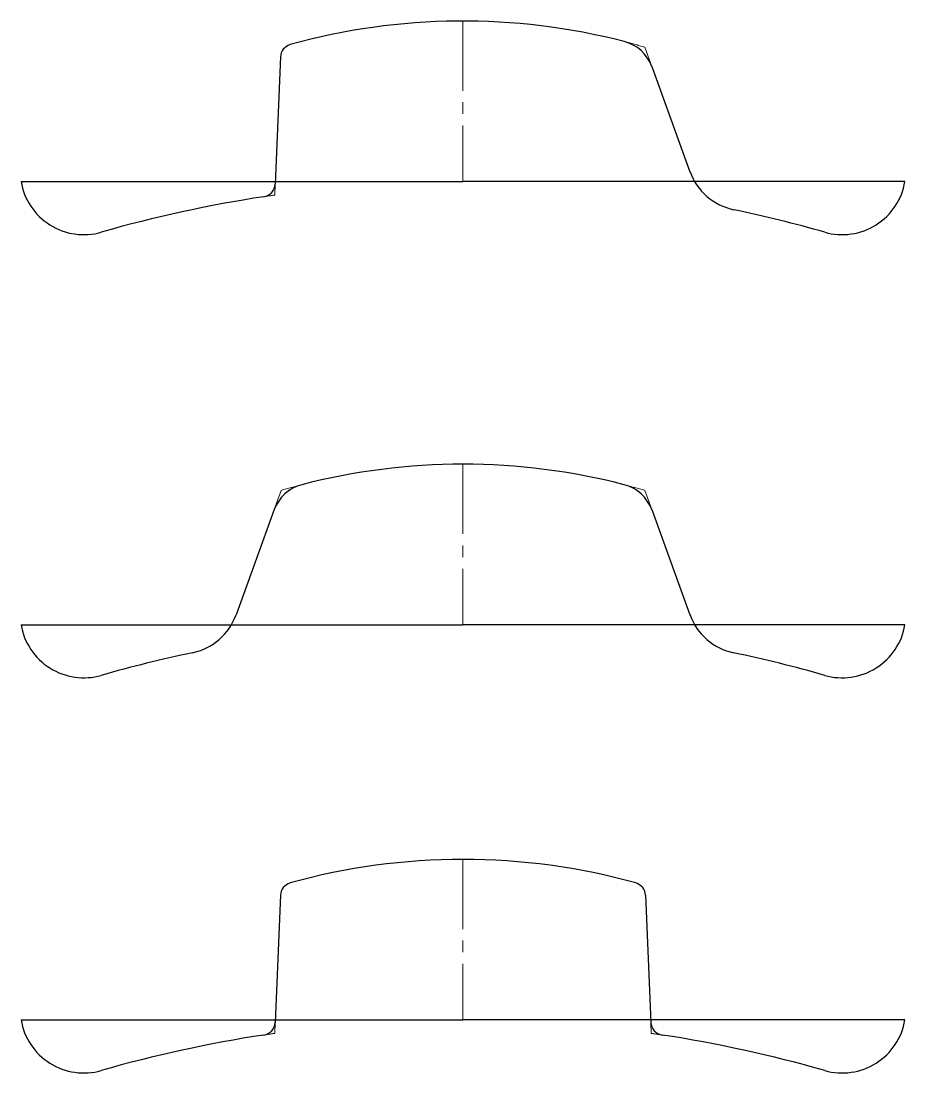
# Model space of a CAD drawing. Extents: x 89 to 601, y -20 to 440.
# Drawn here: x 443 to 509.6, y 201.4 to 280.7 of the extents above; entities that cross this region are included whole.
import ezdxf

# ---------------------------------------------------------------- set-up
doc = ezdxf.new("R2010")
doc.units = 0
doc.header["$LTSCALE"] = 7
doc.header["$MEASUREMENT"] = 0
doc.linetypes.add('CENTER2', pattern=[1.125, 0.75, -0.125, 0.125, -0.125])
doc.linetypes.add('HIDDEN', pattern=[0.375, 0.25, -0.125])
for name, color, linetype, lineweight in [('1', 1, 'CENTER2', 15), ('2', 2, 'HIDDEN', 15), ('3', 3, 'CONTINUOUS', 30)]:
    doc.layers.add(name, color=color, linetype=linetype, lineweight=lineweight)

msp = doc.modelspace()

# ---------------------------------------------------------------- linework, layer by layer
at = {"layer": '1'}
for p, q in [((476.285, 280.689), (476.285, 268.589)), ((476.285, 247.287), (476.285, 235.187)), ((476.285, 217.504), (476.285, 205.404))]:
    msp.add_line(p, q, dxfattribs=at)
at = {"layer": '2'}
for p, q in [((489.985, 278.718), (490.514, 277.264)), ((462.12, 268.395), (462.085, 267.569)), ((462.585, 245.316), (462.056, 243.862)), ((489.985, 245.316), (490.514, 243.862)), ((462.12, 205.21), (462.085, 204.384)), ((490.451, 205.21), (490.485, 204.384))]:
    msp.add_line(p, q, dxfattribs=at)
for centre, radius, start, end in [((476.285, 232.089), 48.6, 73.62678, 75.50954), ((476.285, 169.2), 99.389, 98.21414, 98.68823), ((476.285, 198.687), 48.6, 104.49046, 106.37322), ((476.285, 198.687), 48.6, 73.62678, 75.50954), ((476.285, 106.015), 99.389, 98.21414, 98.68823), ((476.285, 106.015), 99.389, 81.31177, 81.78586)]:
    msp.add_arc(centre, radius, start, end, dxfattribs=at)
at = {"layer": '3'}
for p, q in [((462.522, 277.987), (462.12, 268.395)), ((490.514, 277.264), (493.401, 269.333)), ((442.96, 268.589), (476.285, 268.589)), ((509.61, 268.589), (476.285, 268.589)), ((462.056, 243.862), (459.17, 235.931)), ((490.514, 243.862), (493.401, 235.931)), ((442.96, 235.187), (476.285, 235.187)), ((509.61, 235.187), (476.285, 235.187)), ((462.522, 214.802), (462.12, 205.21)), ((490.049, 214.802), (490.451, 205.21)), ((442.96, 205.404), (476.285, 205.404)), ((509.61, 205.404), (476.285, 205.404))]:
    msp.add_line(p, q, dxfattribs=at)
for centre, radius, start, end in [((476.285, 232.089), 48.6, 75.50954, 105.55457), ((487.695, 276.238), 3, 20, 75.50954), ((463.521, 277.945), 1, 105.55457, 177.6), ((497.63, 270.872), 4.5, 200, 258.14398), ((447.693, 269.389), 4.8, 189.59407, 285.92783), ((461.121, 268.437), 1, 278.68823, 357.6), ((504.877, 269.389), 4.8, 254.07217, 350.40593), ((476.285, 169.2), 99.389, 98.68823, 105.92783), ((476.285, 169.2), 99.389, 74.07217, 78.14398), ((476.285, 198.687), 48.6, 90, 104.49046), ((476.285, 198.687), 48.6, 75.50954, 90), ((464.875, 242.836), 3, 104.49046, 160), ((487.695, 242.836), 3, 20, 75.50954), ((454.941, 237.471), 4.5, 281.85602, 340), ((497.63, 237.471), 4.5, 200, 258.14398), ((447.693, 235.987), 4.8, 189.59407, 285.92783), ((504.877, 235.987), 4.8, 254.07217, 350.40593), ((476.285, 135.798), 99.389, 101.85602, 105.92783), ((476.285, 135.798), 99.389, 74.07217, 78.14398), ((476.285, 168.904), 48.6, 90, 105.55457), ((476.285, 168.904), 48.6, 74.44543, 90), ((463.521, 214.76), 1, 105.55457, 177.6), ((489.05, 214.76), 1, 2.4, 74.44543), ((447.693, 206.204), 4.8, 189.59407, 285.92783), ((504.877, 206.204), 4.8, 254.07217, 350.40593), ((461.121, 205.252), 1, 278.68823, 357.6), ((491.45, 205.252), 1, 182.4, 261.31177), ((476.285, 106.015), 99.389, 98.68823, 105.92783), ((476.285, 106.015), 99.389, 74.07217, 81.31177)]:
    msp.add_arc(centre, radius, start, end, dxfattribs=at)

doc.saveas('drawing.dxf')
